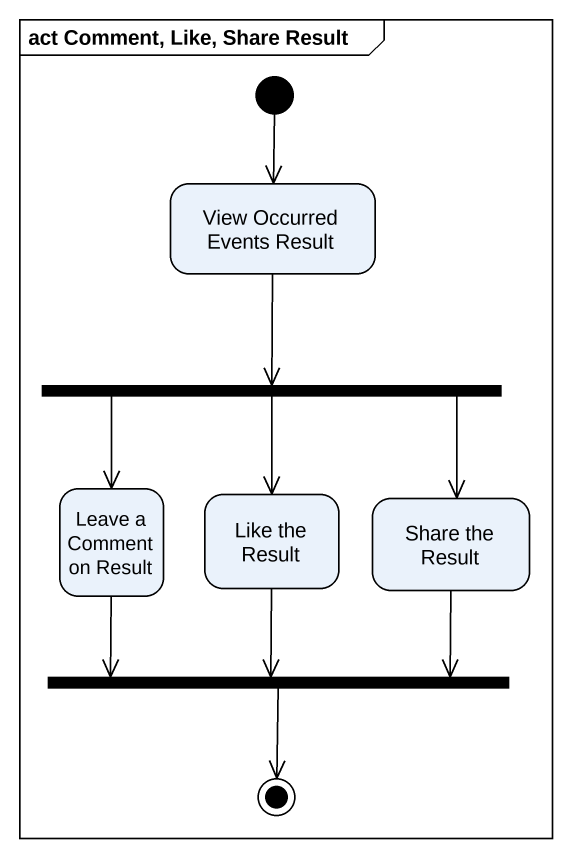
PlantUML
@startuml
mainframe act Comment, Like, Share Result
hide empty description
state "View Occurred Events Result" as View_Occurred_Events_Result
state fork1 <<fork>>
state "Leave a Comment on Result" as Leave_a_Comment_on_Result
state "Like the Result" as Like_the_Result
state "Share the Result" as Share_the_Result
state fork2 <<join>>
[*] --> View_Occurred_Events_Result
View_Occurred_Events_Result --> fork1
fork1 --> Leave_a_Comment_on_Result
fork1 --> Like_the_Result
fork1 --> Share_the_Result
Leave_a_Comment_on_Result --> fork2
Like_the_Result --> fork2
Share_the_Result --> fork2
fork2 --> [*]
@enduml
